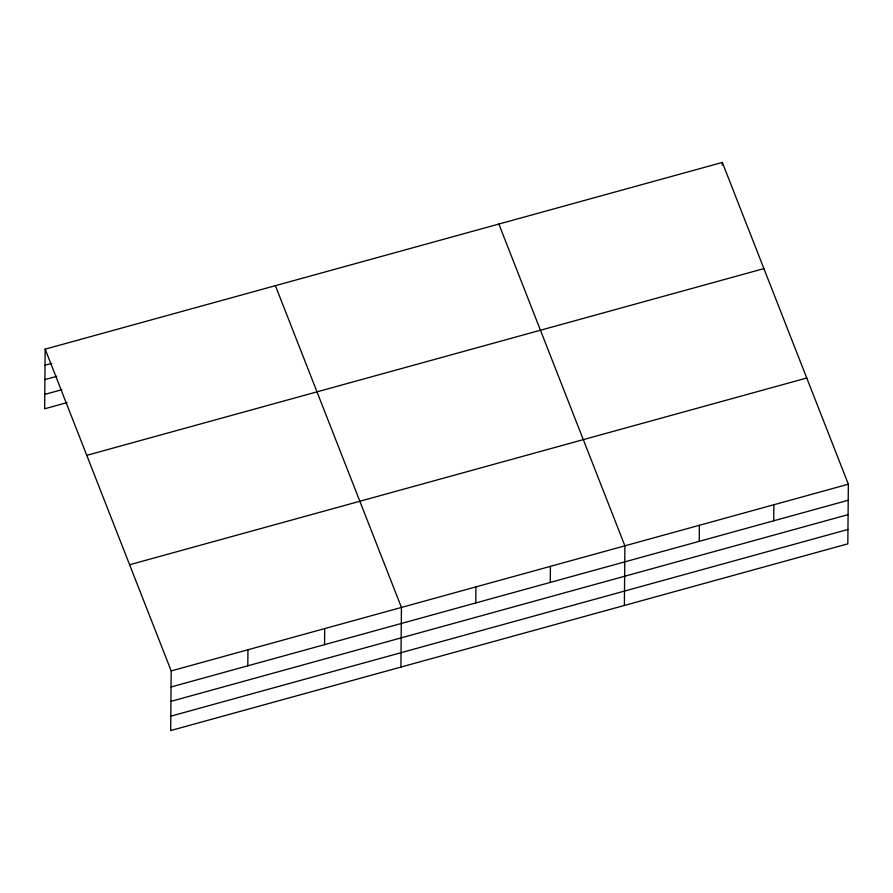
<?xml version="1.0" encoding="UTF-8"?>
<svg xmlns="http://www.w3.org/2000/svg" width="893" height="893" viewBox="0 0 893 893"><rect width="100%" height="100%" fill="white"/><g stroke="black" fill="none" stroke-linecap="round" stroke-linejoin="round"><path stroke-width="1.34" d="M45.175 349.152L171.199 670.922L170.686 730.563L847.825 543.848L848.35 484.207L722.314 162.437L45.175 349.152L44.65 408.793L67.142 402.587M247.808 665.81L247.953 649.769M324.55 644.646L324.695 628.605M400.912 667.082L401.437 607.441L275.401 285.671M475.779 602.954L475.924 586.902M550.267 582.415L550.401 566.363M624.374 605.465L624.888 545.824L498.863 224.054M699.241 541.337L699.375 525.285M722.292 165.105L722.314 162.437M773.729 520.798L773.863 504.746M45.03 365.192L51.649 363.373M44.907 379.581L56.817 376.299M44.773 394.405L61.974 389.661M86.766 455.341L763.906 268.614M129.608 564.744L806.759 378.018M171.199 670.922L848.35 484.207M171.065 686.974L848.205 500.259M170.943 701.362L848.082 514.636M170.809 716.175L847.959 529.46"/></g></svg>
